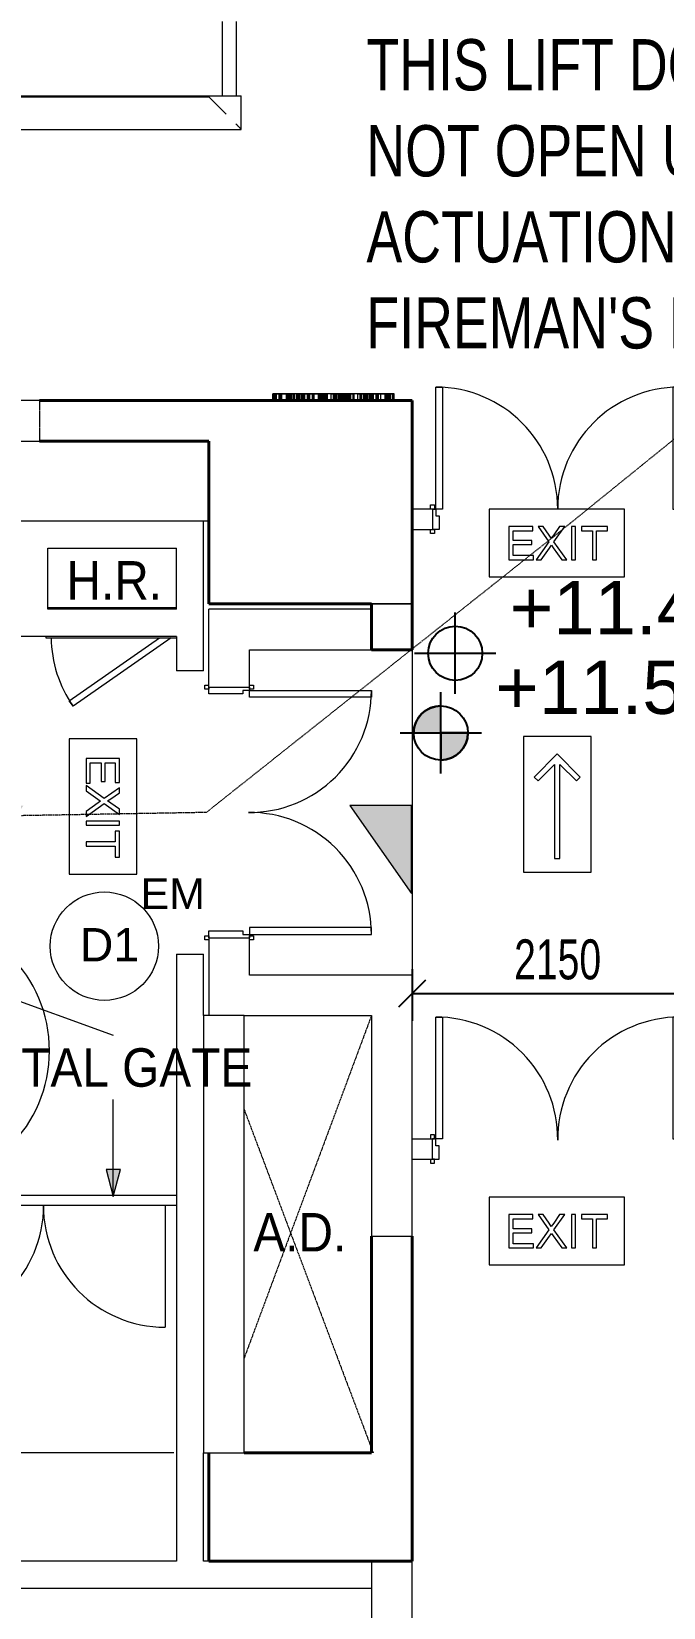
# Model space of a CAD drawing. Header units: millimetres. Extents: x 12827 to 178996, y -27589 to 73652.
# Drawn here: x 73879 to 78545, y 22699 to 34332 of the extents above; entities that cross this region are included whole.
import ezdxf

# ---------------------------------------------------------------- set-up
doc = ezdxf.new("R2010")
doc.units = ezdxf.units.MM
doc.linetypes.add('Dash', pattern=[6, 3, -3])
doc.linetypes.add('Overhead', pattern=[3.96875, 2.38125, -1.5875])
for name, color, linetype, lineweight in [('A-ANNO-DIMS', 211, 'Continuous', 5), ('A-ANNO-NOTE', 131, 'Continuous', 25), ('A-DETL-GENF', 92, 'Continuous', 20), ('A-DETL-HDLN', 90, 'Dash', 9), ('A-DETL-THIN', 151, 'Continuous', 9), ('A-DOOR', 31, 'Continuous', 20), ('A-DOOR-FRAM', 31, 'Continuous', 30), ('A-FLOR', 192, 'Continuous', 9), ('A-FLOR-HRAL', 11, 'Continuous', 9), ('A-FLOR-OVHD', 1, 'Overhead', 9), ('A-GENM', 13, 'Continuous', 20), ('A-WALL', 113, 'Continuous', 20), ('G-ANNO-TEXT', 231, 'Continuous', 5), ('S-COLS', 52, 'Continuous', 20)]:
    doc.layers.add(name, color=color, linetype=linetype, lineweight=lineweight)
doc.styles.add('Arial_1', font='arial.ttf', dxfattribs={"height": 393.413174})
doc.styles.add('Arial_2', font='arial.ttf', dxfattribs={"width": 0.7, "height": 295.05988})
doc.styles.add('Swis721 BT_1', font='swiss.ttf', dxfattribs={"width": 0.89, "height": 283.821263})
doc.styles.add('Swis721 BT_5', font='swiss.ttf', dxfattribs={"height": 1.135285})
doc.styles.add('Swis721 BT_6', font='swiss.ttf', dxfattribs={"height": 245.978428})
doc.styles.add('Swis721 BT_7', font='swiss.ttf', dxfattribs={"width": 0.75, "height": 378.428351})
doc.dimstyles.new('Linear_-_1_5mm_Arial', dxfattribs={"dimscale": 304.8, "dimtxt": 300, "dimasz": 0.656168, "dimexe": 0.656168, "dimexo": 0.0625, "dimgap": 0.328084, "dimtad": 1, "dimdec": 0, "dimzin": 0, "dimdsep": 46, "dimtxsty": 'Arial_2', "dimblk1": 'OBLIQUE', "dimblk2": 'OBLIQUE', "dimsah": 1, "dimcen": 0.09, "dimadec": 0, "dimazin": 0, "dimtfac": 1, "dimtdec": 4, "dimtix": 1, "dimtmove": 0, "dimatfit": 3, "dimfxl": 0.656168, "dimfxlon": 1, "dimtvp": 1, "dimtolj": 1, "dimtzin": 0, "dimarcsym": 2})

# ---------------------------------------------------------------- blocks, each defined once
blk = doc.blocks.new('DLN-Double Door__X03_ - _M31x_1800 x 2000 _WH_-16954913-Copy of 1_F')
at = {"layer": 'A-DOOR', "lineweight": 15}
for p, q in [((-850, -75), (-900, -75)), ((-900, -75), (-900, -975)), ((-850, -975), (-850, -75)), ((850, -75), (900, -75)), ((850, -975), (850, -75)), ((900, -75), (900, -975)), ((-900, -975), (-850, -975)), ((900, -975), (850, -975))]:
    blk.add_line(p, q, dxfattribs=at)
for centre, start, end in [((-900, -75), 270, 0.5), ((900, -75), 179.5, 270)]:
    blk.add_arc(centre, 900, start, end, dxfattribs=at)
at = {"layer": 'A-DOOR-FRAM', "lineweight": 15}
for p, q in [((-910, 105), (-940, 105)), ((-940, 105), (-940, 75)), ((-925, 75), (-910, 75)), ((-875, 75), (-925, 75)), ((-910, 75), (-910, 105)), ((-875, -25), (-875, 75)), ((875, 75), (875, -25)), ((925, 75), (875, 75)), ((940, 105), (910, 105)), ((910, 105), (910, 75)), ((910, 75), (925, 75)), ((940, 75), (940, 105)), ((-940, -75), (-940, -105)), ((-940, -105), (-910, -105)), ((-910, -75), (-925, -75)), ((-925, -75), (-900, -75)), ((-910, -105), (-910, -75)), ((-900, -75), (-900, -25)), ((-900, -25), (-875, -25)), ((875, -25), (900, -25)), ((900, -25), (900, -75)), ((900, -75), (925, -75)), ((925, -75), (910, -75)), ((910, -75), (910, -105)), ((910, -105), (940, -105)), ((940, -105), (940, -75))]:
    blk.add_line(p, q, dxfattribs=at)
blk = doc.blocks.new('DLN-Double Door__X03_ - _M31x_1800 x 2000 _WH_-16954921-Copy of 1_F')
at = {"layer": 'A-DOOR', "lineweight": 15}
for p, q in [((-900, 975), (-850, 975)), ((-900, 75), (-900, 975)), ((-850, 975), (-850, 75)), ((850, 975), (850, 75)), ((900, 975), (850, 975)), ((900, 75), (900, 975)), ((-850, 75), (-900, 75)), ((850, 75), (900, 75))]:
    blk.add_line(p, q, dxfattribs=at)
for centre, start, end in [((-900, 75), 0.0028, 90), ((900, 75), 90, 179.9972)]:
    blk.add_arc(centre, 900, start, end, dxfattribs=at)
at = {"layer": 'A-DOOR-FRAM', "lineweight": 15}
for p, q in [((-940, 105), (-910, 105)), ((-940, 75), (-940, 105)), ((-910, 75), (-925, 75)), ((-925, 75), (-900, 75)), ((-910, 105), (-910, 75)), ((-900, 75), (-900, 25)), ((-900, 25), (-875, 25)), ((-875, 25), (-875, -75)), ((875, 25), (900, 25)), ((875, -75), (875, 25)), ((900, 75), (925, 75)), ((900, 25), (900, 75)), ((910, 75), (910, 105)), ((910, 105), (940, 105)), ((925, 75), (910, 75)), ((940, 105), (940, 75)), ((-940, -105), (-940, -75)), ((-910, -105), (-940, -105)), ((-925, -75), (-910, -75)), ((-875, -75), (-925, -75)), ((-910, -75), (-910, -105)), ((925, -75), (875, -75)), ((910, -105), (910, -75)), ((910, -75), (925, -75)), ((940, -105), (910, -105)), ((940, -75), (940, -105))]:
    blk.add_line(p, q, dxfattribs=at)
blk = doc.blocks.new('DLN-Access Panel__AP13_ - _AP13_ 900 x 1100 _WH_-16311033-Copy of 1_F')
at = {"layer": 'A-DOOR', "lineweight": 15}
for p, q in [((-436, 110), (287, 616)), ((287, 616), (316, 575)), ((316, 575), (-349, 110)), ((490, 110), (-475, 110)), ((490, 100), (490, 110)), ((-475, -110), (475, -110))]:
    blk.add_line(p, q, dxfattribs=at)
blk.add_arc((-450, 100), 900, 0.6404, 35, dxfattribs=at)
blk = doc.blocks.new('DLN-Double Door__X03_ - _M32_1800 x 2000 _WH_-16954914-Copy of 1_F')
at = {"layer": 'A-DOOR', "lineweight": 15}
for p, q in [((-900, 1050), (-850, 1050)), ((-900, 150), (-900, 1050)), ((-850, 1050), (-850, 150)), ((850, 1050), (850, 150)), ((900, 1050), (850, 1050)), ((900, 150), (900, 1050)), ((-850, 150), (-900, 150)), ((850, 150), (900, 150))]:
    blk.add_line(p, q, dxfattribs=at)
for centre, start, end in [((-900, 150), 359.5, 90), ((900, 150), 90, 180.5)]:
    blk.add_arc(centre, 900, start, end, dxfattribs=at)
at = {"layer": 'A-DOOR-FRAM', "lineweight": 15}
for p, q in [((-940, 180), (-910, 180)), ((-940, 150), (-940, 180)), ((-910, 150), (-925, 150)), ((-925, 150), (-900, 150)), ((-910, 180), (-910, 150)), ((-900, 150), (-900, 100)), ((900, 150), (925, 150)), ((900, 100), (900, 150)), ((910, 150), (910, 180)), ((910, 180), (940, 180)), ((925, 150), (910, 150)), ((940, 180), (940, 150)), ((-900, 100), (-875, 100)), ((-875, 100), (-875, -150)), ((875, 100), (900, 100)), ((875, -150), (875, 100)), ((-940, -180), (-940, -150)), ((-910, -180), (-940, -180)), ((-925, -150), (-910, -150)), ((-875, -150), (-925, -150)), ((-910, -150), (-910, -180)), ((925, -150), (875, -150)), ((910, -180), (910, -150)), ((910, -150), (925, -150)), ((940, -180), (910, -180)), ((940, -150), (940, -180))]:
    blk.add_line(p, q, dxfattribs=at)
blk = doc.blocks.new('DLN_EXIT Sign Board - DLN_EXIT Sign Board-5973881-Copy of 1_F')
at = {"layer": 'A-GENM'}
for p, q in [((500, 250), (-500, 250)), ((-500, 250), (-500, -250)), ((500, -250), (500, 250)), ((-177, 121), (-354, 121)), ((-354, 121), (-354, -125)), ((-177, 90), (-177, 121)), ((-102, 121), (-138, 121)), ((-138, 121), (-59, 9)), ((-57, 58), (-102, 121)), ((20, 121), (-24, 59)), ((-22, 9), (58, 121)), ((58, 121), (20, 121)), ((138, 121), (108, 121)), ((108, 121), (108, -125)), ((138, -125), (138, 121)), ((373, 121), (181, 121)), ((181, 121), (181, 90)), ((373, 90), (373, 121)), ((-323, 17), (-323, 90)), ((-323, 90), (-177, 90)), ((-185, 17), (-323, 17)), ((-185, -13), (-185, 17)), ((-59, 9), (-154, -125)), ((-42, 34), (-57, 58)), ((-24, 59), (-42, 34)), ((73, -125), (-22, 9)), ((181, 90), (262, 90)), ((262, 90), (262, -125)), ((292, -125), (292, 90)), ((292, 90), (373, 90)), ((-323, -94), (-323, -13)), ((-323, -13), (-185, -13)), ((-173, -94), (-323, -94)), ((-173, -125), (-173, -94)), ((-116, -125), (-55, -38)), ((-55, -38), (-40, -17)), ((-40, -17), (-27, -36)), ((-27, -36), (36, -125)), ((-354, -125), (-173, -125)), ((-154, -125), (-116, -125)), ((36, -125), (73, -125)), ((108, -125), (138, -125)), ((262, -125), (292, -125)), ((-500, -250), (500, -250))]:
    blk.add_line(p, q, dxfattribs=at)
blk = doc.blocks.new('DLN_Gate Door-01 - DLN_Gate Door-01-12661659-Copy of 1_F')
at = {"layer": 'A-DOOR', "lineweight": 15}
for p, q in [((-575, 75), (-575, 65)), ((-515, 75), (-575, 75)), ((-575, 75), (-575, 65)), ((-575, 65), (-525, 65)), ((-525, 65), (-575, 65)), ((-575, 65), (-575, -75)), ((-575, 65), (-525, 65)), ((-525, 65), (-525, 5)), ((-525, 5), (-525, 65)), ((-525, 65), (-525, 5)), ((-525, 5), (-515, 5)), ((-515, 5), (-525, 5)), ((-525, 5), (-515, 5)), ((-515, 75), (-515, 0)), ((-505, 75), (-515, 75)), ((-515, 75), (-515, -10)), ((-515, 5), (-515, 75)), ((-515, -10), (-515, 5)), ((-505, 75), (-505, 0)), ((-505, 0), (-505, 75)), ((-500, 75), (-465, 75)), ((-500, 75), (-500, 5)), ((-465, 5), (-500, 5)), ((-499, 75), (500, 75)), ((-465, 75), (465, 75)), ((-465, 75), (-465, 5)), ((465, 60), (-465, 60)), ((-465, 20), (465, 20)), ((465, 5), (-465, 5)), ((465, 75), (500, 75)), ((465, 75), (465, 5)), ((500, 5), (465, 5)), ((500, 75), (500, 0)), ((500, 75), (500, 0)), ((500, 75), (500, 5)), ((510, 5), (500, 5)), ((500, 5), (500, -75)), ((500, -75), (500, 0)), ((502, 5), (507, 5)), ((505, 5), (505, 70)), ((-575, -75), (-500, -75)), ((-500, -10), (-515, -10)), ((-515, -10), (-465, -10)), ((-505, 0), (-465, 0)), ((-465, 0), (-505, 0)), ((-505, -10), (-465, -10)), ((-500, -75), (-500, -10)), ((-465, -10), (-465, 0)), ((-465, -10), (-465, 0)), ((500, -75), (510, -75))]:
    blk.add_line(p, q, dxfattribs=at)
for radius in [5, 4, 2.5]:
    blk.add_circle((505, 75), radius, dxfattribs=at)
blk.add_arc((499, 75), 998, 0, 180, dxfattribs=at)
blk = doc.blocks.new('DLN_Direction Board - Direction-Red-3889199-Copy of 1_F')
at = {"layer": 'A-GENM'}
for p, q in [((500, 0), (-500, 0)), ((-500, 0), (-500, -500)), ((500, -500), (500, 0)), ((202, -80), (174, -109)), ((174, -109), (295, -230)), ((372, -250), (202, -80)), ((295, -230), (-400, -230)), ((-400, -230), (-400, -270)), ((-400, -270), (295, -270)), ((295, -270), (174, -391)), ((202, -420), (372, -250)), ((174, -391), (202, -420)), ((-500, -500), (500, -500))]:
    blk.add_line(p, q, dxfattribs=at)
blk = doc.blocks.new('Railings 7 - Railings 7-18739482-Copy of 1_F')
at = {"layer": 'A-FLOR-HRAL', "lineweight": 20}
for p, q in [((75192, 33857), (75273, 33857)), ((75192, 33847), (75192, 33857)), ((75273, 33857), (75316, 33857)), ((75316, 33857), (75389, 33857)), ((75389, 33857), (75428, 33857)), ((75428, 33610), (75428, 33857)), ((75192, 33847), (52879, 33847)), ((75273, 33766), (75192, 33847)), ((52879, 33610), (75428, 33610))]:
    blk.add_line(p, q, dxfattribs=at)
for points, knots in [([(75316, 33723), (75312, 33727), (75305, 33734), (75297, 33742), (75292, 33747), (75288, 33751), (75285, 33754), (75279, 33760), (75275, 33764), (75273, 33766)], [-1, -1, -1, -1, -0.75, -0.625, -0.5, -0.4375, -0.375, -0.25, 0, 0, 0, 0]), ([(75428, 33610), (75428, 33610), (75428, 33611), (75426, 33613), (75423, 33615), (75421, 33618), (75419, 33620), (75416, 33622), (75414, 33625), (75411, 33628), (75408, 33631), (75404, 33634), (75398, 33641), (75393, 33646), (75389, 33649)], [-0.5, -0.5, -0.5, -0.5, -0.4166667, -0.375, -0.3333333, -0.2916667, -0.2708333, -0.25, -0.2083333, -0.1875, -0.1666667, -0.125, -0.0833333, 0, 0, 0, 0])]:
    blk.add_open_spline(points, degree=3, knots=knots, dxfattribs=at)
blk = doc.blocks.new('DLN_Slab Level Mark - FFL-2mm_Type 2-2670450-Copy of 1_F')
at = {"layer": 'A-ANNO-NOTE', "lineweight": 5}
h = blk.add_hatch(color=256, dxfattribs=at)
edge = h.paths.add_edge_path(flags=0)
edge.add_arc((0, 0), 1, 0, 90, ccw=False)
edge.add_line((1, 0), (0, 0))
edge.add_line((0, 0), (0, 1))
h = blk.add_hatch(color=256, dxfattribs=at)
edge = h.paths.add_edge_path(flags=0)
edge.add_arc((0, 0), 1, 180, 270, ccw=False)
edge.add_line((-1, 0), (0, 0))
edge.add_line((0, 0), (0, -1))
at = {"layer": 'A-ANNO-NOTE'}
for p, q in [((0, 1.5), (0, -1.5)), ((0, 1), (0, 0)), ((0, 0), (-1, 0)), ((0, -1), (0, 0)), ((0, 0), (1, 0)), ((-1.5, 0), (1.5, 0))]:
    blk.add_line(p, q, dxfattribs=at)
blk.add_circle((0, 0), 1, dxfattribs=at)
for start, end in [(360, 90), (180, 270)]:
    blk.add_arc((0, 0), 1, start, end, dxfattribs=at)
blk = doc.blocks.new('DLN_Slab Level Mark - SSL-2mm_Type 2-2670448-Copy of 1_F')
at = {"layer": 'A-ANNO-NOTE'}
for p, q in [((0, 1.5), (0, -1.5)), ((-1.5, 0), (1.5, 0))]:
    blk.add_line(p, q, dxfattribs=at)
blk.add_circle((0, 0), 1, dxfattribs=at)
blk = doc.blocks.new('GBP_Door Mark - 2 x 1_3_R_T_ Border _EM_ON_-18777231-Copy of 1_F')
at = {"layer": 'A-ANNO-NOTE', "lineweight": 5}
blk.add_circle((-31.356, 27.261), 2, dxfattribs=at)
at = {"layer": 'A-ANNO-NOTE', "lineweight": 5, "insert": (-30.02, 29.767), "char_height": 1.1353, "width": 2.7792, "attachment_point": 1, "line_spacing_factor": 1.00667, "style": 'Swis721 BT_5'}
blk.add_mtext('EM', dxfattribs=at)
blk = doc.blocks.new('_Oblique')
at = {"color": 0, "linetype": 'ByBlock', "lineweight": -2}
blk.add_line((-0.5, -0.5), (0.5, 0.5), dxfattribs=at)
blk = doc.blocks.new('DIMBLOCK82-Copy of 1_F')
at = {"layer": 'A-ANNO-DIMS', "color": 0, "lineweight": -2, "transparency": 16777216}
for p, q in [((76689, 27411), (76689, 27030)), ((78839, 27411), (78839, 27030)), ((76689, 27230), (78839, 27230))]:
    blk.add_line(p, q, dxfattribs=at)
at = {"layer": 'Defpoints', "color": 0, "transparency": 16777216}
for p in [(76689, 27430), (78839, 27430), (78839, 27230)]:
    blk.add_point(p, dxfattribs=at)
at = {"layer": 'A-ANNO-DIMS', "color": 0, "lineweight": -2, "transparency": 16777216, "xscale": 200, "yscale": 200, "zscale": 200, "rotation": 180}
blk.add_blockref('_Oblique', (76689, 27230), dxfattribs=at)
at = {"layer": 'A-ANNO-DIMS', "color": 0, "lineweight": -2, "transparency": 16777216, "xscale": 200, "yscale": 200, "zscale": 200}
blk.add_blockref('_Oblique', (78839, 27230), dxfattribs=at)
at = {"layer": 'A-ANNO-DIMS', "color": 0, "transparency": 16777216, "insert": (77764, 27481), "char_height": 295.1, "width": 753.23, "attachment_point": 5, "style": 'Arial_2'}
blk.add_mtext('\\A1;2150', dxfattribs=at)

msp = doc.modelspace()

# ---------------------------------------------------------------- hatches: boundary and pattern name
at = {"layer": 'A-DETL-GENF'}
h = msp.add_hatch(color=7, dxfattribs=at)
h.paths.add_polyline_path([(64229.49674, -5605.86371), (64684.63164, -5605.86371), (64229.49674, -4955.86371)], flags=0)
h.paths.add_polyline_path([(81554.36184, -5605.86371), (82009.49674, -5605.86371), (82009.49674, -4955.86371), (81752.61612, -5322.72726)], flags=0)
h.paths.add_polyline_path([(71845.40869, 14119.48547), (72300.54359, 14769.48547), (71845.40869, 14769.48547)], flags=0)
h.paths.add_polyline_path([(77945.40869, 14119.48547), (77945.40869, 14769.48547), (77490.27379, 14769.48547)], flags=0)
h.paths.add_polyline_path([(71149.23756, 25917.48546), (70499.23756, 26372.62036), (70499.23756, 25917.48546)], flags=0)
h.paths.add_polyline_path([(73364.56918, 27968.67736), (73819.70408, 28618.67736), (73364.56918, 28618.67736)], flags=0)
h.paths.add_polyline_path([(76684.56918, 27968.67736), (76684.56918, 28618.67736), (76229.43428, 28618.67736)], flags=0)
h.paths.add_polyline_path([(70499.23756, 28782.35056), (71149.23756, 29237.48546), (70499.23756, 29237.48546), (70499.23756, 29105.8722)], flags=0)
at = {"layer": 'G-ANNO-TEXT'}
msp.add_hatch(color=130, dxfattribs=at).paths.add_polyline_path([(74483.34605, 25732.20425), (74536.93589, 25932.20425), (74429.75622, 25932.20425)], flags=0)

# ---------------------------------------------------------------- linework, layer by layer
at = {"layer": 'A-DETL-HDLN'}
for p, q in [((77764.29296, 30627.48546), (82864.29296, 34757.38403)), ((75169.29297, 28567.48546), (77764.29296, 30627.48546)), ((75169.29297, 28567.48546), (73766.7166, 28543.0034)), ((76389.29296, 27067.48546), (75449.293, 24539.92999)), ((75449.293, 26375.58161), (76401.79298, 23840.81878))]:
    msp.add_line(p, q, dxfattribs=at)
at = {"layer": 'A-DETL-THIN'}
for p, q in [((76684.56918, 28618.67736), (76229.43428, 28618.67736)), ((76229.43428, 28618.67736), (76684.56918, 27968.67736)), ((76684.56918, 27968.67736), (76684.56918, 28618.67736)), ((75449.293, 27067.48546), (75149.293, 27067.48546)), ((75149.293, 27067.48546), (75149.293, 23840.81879)), ((75449.293, 23840.81879), (75449.293, 27067.48546)), ((73014.29296, 25742.48546), (74949.293, 25742.48546)), ((73014.29296, 25667.48546), (74949.293, 25667.48546)), ((74866.41445, 25667.48546), (74866.41445, 24767.48546)), ((74931.293, 23840.81891), (73164.293, 23840.81891)), ((75149.293, 23840.81879), (75449.293, 23840.81879))]:
    msp.add_line(p, q, dxfattribs=at)
for centre, start, end in [((73069.293, 25667.48546), 270, 0), ((74866.41445, 25667.48546), 180, 270)]:
    msp.add_arc(centre, 900, start, end, dxfattribs=at)
at = {"layer": 'A-FLOR'}
for p, q in [((75189.29296, 30717.48546), (75149.29296, 30717.48546)), ((76689.29296, 29767.48546), (76689.29296, 27367.48546))]:
    msp.add_line(p, q, dxfattribs=at)
at = {"layer": 'A-FLOR-OVHD'}
msp.add_line((73939.29296, 31607.48546), (73939.29296, 31307.48546), dxfattribs=at)
at = {"layer": 'A-GENM', "lineweight": 5}
for p, q in [((75660.73534, 31607.48546), (75660.73534, 31657.48546)), ((76556.11995, 31657.48546), (75660.73534, 31657.48546)), ((76108.42764, 31607.48546), (76108.42764, 31657.48546)), ((76556.11995, 31607.48546), (76556.11995, 31657.48546)), ((76556.11995, 31607.48546), (75660.73534, 31607.48546))]:
    msp.add_line(p, q, dxfattribs=at)
at = {"layer": 'A-GENM'}
for p, q in [((75663.53341, 31657.48546), (75667.19687, 31657.48546)), ((75663.53341, 31607.48546), (75663.53341, 31657.48546)), ((75667.19687, 31657.48546), (75667.76233, 31657.48546)), ((75667.19687, 31657.48546), (75667.19687, 31607.48546)), ((75667.76233, 31657.48546), (75675.71698, 31657.48546)), ((75667.76233, 31657.48546), (75667.76233, 31607.48546)), ((75675.71698, 31657.48546), (75675.71698, 31607.48546)), ((75676.21851, 31657.48546), (75681.00697, 31657.48546)), ((75676.21851, 31657.48546), (75676.21851, 31607.48546)), ((75681.00697, 31657.48546), (75689.43726, 31657.48546)), ((75681.00697, 31607.48546), (75681.00697, 31657.48546)), ((75689.43726, 31657.48546), (75705.9661, 31657.48546)), ((75689.43726, 31607.48546), (75689.43726, 31657.48546)), ((75713.35072, 31657.48546), (75705.9661, 31657.48546)), ((75705.9661, 31657.48546), (75705.9661, 31607.48546)), ((75713.35072, 31657.48546), (75713.35072, 31607.48546)), ((75724.42764, 31657.48546), (75727.19687, 31657.48546)), ((75724.42764, 31607.48546), (75724.42764, 31657.48546)), ((75727.19687, 31657.48546), (75760.42764, 31657.48546)), ((75727.19687, 31607.48546), (75727.19687, 31657.48546)), ((75760.42764, 31657.48546), (75767.81226, 31657.48546)), ((75760.42764, 31657.48546), (75760.42764, 31607.48546)), ((75767.81226, 31657.48546), (75767.81226, 31607.48546)), ((75777.9661, 31657.48546), (75777.9661, 31607.48546)), ((75779.81226, 31657.48546), (75779.98777, 31657.48546)), ((75779.81226, 31657.48546), (75779.81226, 31607.48546)), ((75779.98777, 31657.48546), (75787.73506, 31657.48546)), ((75779.98777, 31657.48546), (75779.98777, 31607.48546)), ((75787.19687, 31657.48546), (75788.79062, 31657.48546)), ((75787.73506, 31657.48546), (75787.73506, 31607.48546)), ((75788.79062, 31657.48546), (75793.5286, 31657.48546)), ((75788.79062, 31657.48546), (75788.79062, 31607.48546)), ((75793.5286, 31657.48546), (75801.4036, 31657.48546)), ((75793.5286, 31657.48546), (75793.5286, 31607.48546)), ((75801.4036, 31657.48546), (75814.88918, 31657.48546)), ((75801.4036, 31657.48546), (75801.4036, 31607.48546)), ((75822.2738, 31657.48546), (75814.88918, 31657.48546)), ((75814.88918, 31657.48546), (75814.88918, 31607.48546)), ((75822.2738, 31657.48546), (75822.2738, 31607.48546)), ((75842.58149, 31657.48546), (75835.19687, 31657.48546)), ((75835.19687, 31657.48546), (75835.19687, 31607.48546)), ((75842.58149, 31657.48546), (75842.58149, 31607.48546)), ((75844.50291, 31657.48546), (75851.99221, 31657.48546)), ((75844.50291, 31657.48546), (75844.50291, 31607.48546)), ((75851.99221, 31657.48546), (75859.78822, 31657.48546)), ((75851.99221, 31657.48546), (75851.99221, 31607.48546)), ((75859.78822, 31657.48546), (75862.42764, 31657.48546)), ((75862.42764, 31657.48546), (75864.86514, 31657.48546)), ((75862.42764, 31607.48546), (75862.42764, 31657.48546)), ((75864.86514, 31657.48546), (75872.86562, 31657.48546)), ((75880.35237, 31657.48546), (75872.86562, 31657.48546)), ((75872.86562, 31657.48546), (75872.86562, 31607.48546)), ((75880.35237, 31657.48546), (75880.35237, 31607.48546)), ((75882.2738, 31657.48546), (75889.65841, 31657.48546)), ((75882.2738, 31657.48546), (75882.2738, 31607.48546)), ((75889.65841, 31657.48546), (75889.65841, 31607.48546)), ((75897.54784, 31657.48546), (75915.51048, 31657.48546)), ((75897.54784, 31607.48546), (75897.54784, 31657.48546)), ((75921.82705, 31657.48546), (75915.51048, 31657.48546)), ((75915.51048, 31657.48546), (75915.51048, 31607.48546)), ((75921.82705, 31657.48546), (75926.7222, 31657.48546)), ((75921.82705, 31657.48546), (75921.82705, 31607.48546)), ((75926.7222, 31657.48546), (75933.03711, 31657.48546)), ((75926.7222, 31657.48546), (75926.7222, 31607.48546)), ((75933.03711, 31657.48546), (75950.99976, 31657.48546)), ((75933.03711, 31657.48546), (75933.03711, 31607.48546)), ((75950.99976, 31657.48546), (75950.99976, 31607.48546)), ((75957.04303, 31657.48546), (75964.42764, 31657.48546)), ((75957.04303, 31657.48546), (75957.04303, 31607.48546)), ((75964.42764, 31657.48546), (75995.81226, 31657.48546)), ((75964.42764, 31657.48546), (75964.42764, 31607.48546)), ((75995.81226, 31657.48546), (76003.19687, 31657.48546)), ((75995.81226, 31657.48546), (75995.81226, 31607.48546)), ((76003.19687, 31657.48546), (76003.19687, 31607.48546)), ((76013.35072, 31607.48546), (76013.35072, 31657.48546)), ((76014.2738, 31657.48546), (76015.91839, 31657.48546)), ((76014.2738, 31607.48546), (76014.2738, 31657.48546)), ((76024.5357, 31657.48546), (76015.91839, 31657.48546)), ((76015.91839, 31657.48546), (76015.91839, 31607.48546)), ((76024.5357, 31657.48546), (76027.00216, 31657.48546)), ((76024.5357, 31657.48546), (76024.5357, 31607.48546)), ((76027.00216, 31657.48546), (76038.30264, 31657.48546)), ((76027.00216, 31607.48546), (76027.00216, 31657.48546)), ((76038.30264, 31657.48546), (76048.49255, 31657.48546)), ((76038.30264, 31607.48546), (76038.30264, 31657.48546)), ((76048.49255, 31657.48546), (76052.67947, 31657.48546)), ((76048.49255, 31607.48546), (76048.49255, 31657.48546)), ((76052.67947, 31657.48546), (76061.77169, 31657.48546)), ((76052.67947, 31657.48546), (76052.67947, 31607.48546)), ((76061.77169, 31657.48546), (76065.04303, 31657.48546)), ((76061.77169, 31657.48546), (76061.77169, 31607.48546)), ((76065.04303, 31607.48546), (76065.04303, 31657.48546)), ((76092.73534, 31657.48546), (76106.38688, 31657.48546)), ((76092.73534, 31607.48546), (76092.73534, 31657.48546)), ((76106.38688, 31657.48546), (76115.36974, 31657.48546)), ((76106.38688, 31657.48546), (76106.38688, 31607.48546)), ((76115.36974, 31657.48546), (76116.04303, 31657.48546)), ((76115.36974, 31657.48546), (76115.36974, 31607.48546)), ((76116.04303, 31657.48546), (76120.28341, 31657.48546)), ((76120.28341, 31657.48546), (76123.9036, 31657.48546)), ((76120.28341, 31607.48546), (76120.28341, 31657.48546)), ((76123.9036, 31657.48546), (76124.65136, 31657.48546)), ((76123.9036, 31607.48546), (76123.9036, 31657.48546)), ((76124.65136, 31657.48546), (76133.51327, 31657.48546)), ((76124.65136, 31657.48546), (76124.65136, 31607.48546)), ((76133.51327, 31657.48546), (76147.19687, 31657.48546)), ((76133.51327, 31657.48546), (76133.51327, 31607.48546)), ((76147.19687, 31657.48546), (76147.19687, 31607.48546)), ((76150.88918, 31657.48546), (76154.26863, 31657.48546)), ((76150.88918, 31607.48546), (76150.88918, 31657.48546)), ((76154.26863, 31657.48546), (76163.79834, 31657.48546)), ((76154.26863, 31657.48546), (76154.26863, 31607.48546)), ((76163.79834, 31657.48546), (76163.79834, 31607.48546)), ((76164.13678, 31657.48546), (76170.80565, 31657.48546)), ((76164.13678, 31607.48546), (76164.13678, 31657.48546)), ((76170.80565, 31657.48546), (76179.0863, 31657.48546)), ((76170.80565, 31607.48546), (76170.80565, 31657.48546)), ((76179.0863, 31657.48546), (76187.24796, 31657.48546)), ((76179.0863, 31657.48546), (76179.0863, 31607.48546)), ((76187.24796, 31657.48546), (76193.90601, 31657.48546)), ((76187.24796, 31607.48546), (76187.24796, 31657.48546)), ((76193.90601, 31607.48546), (76193.90601, 31657.48546)), ((76203.32976, 31657.48546), (76194.97041, 31657.48546)), ((76194.97041, 31657.48546), (76194.97041, 31607.48546)), ((76203.32976, 31657.48546), (76205.22812, 31657.48546)), ((76203.32976, 31657.48546), (76203.32976, 31607.48546)), ((76205.22812, 31657.48546), (76207.19687, 31657.48546)), ((76205.22812, 31657.48546), (76205.22812, 31607.48546)), ((76207.19687, 31657.48546), (76207.19687, 31607.48546)), ((76214.58149, 31607.48546), (76214.58149, 31657.48546)), ((76216.42764, 31657.48546), (76216.60316, 31657.48546)), ((76216.42764, 31607.48546), (76216.42764, 31657.48546)), ((76224.35045, 31657.48546), (76216.60316, 31657.48546)), ((76216.60316, 31657.48546), (76216.60316, 31607.48546)), ((76223.81226, 31657.48546), (76225.40601, 31657.48546)), ((76224.35045, 31657.48546), (76224.35045, 31607.48546)), ((76225.40601, 31657.48546), (76230.14399, 31657.48546)), ((76225.40601, 31607.48546), (76225.40601, 31657.48546)), ((76230.14399, 31657.48546), (76238.01899, 31657.48546)), ((76230.14399, 31607.48546), (76230.14399, 31657.48546)), ((76238.01899, 31657.48546), (76251.50457, 31657.48546)), ((76238.01899, 31607.48546), (76238.01899, 31657.48546)), ((76251.50457, 31657.48546), (76258.88918, 31657.48546)), ((76251.50457, 31657.48546), (76251.50457, 31607.48546)), ((76258.88918, 31657.48546), (76258.88918, 31607.48546)), ((76287.50457, 31657.48546), (76303.16494, 31657.48546)), ((76287.50457, 31607.48546), (76287.50457, 31657.48546)), ((76303.16494, 31657.48546), (76313.49848, 31657.48546)), ((76303.16494, 31657.48546), (76303.16494, 31607.48546)), ((76313.49848, 31657.48546), (76329.04303, 31657.48546)), ((76313.49848, 31657.48546), (76313.49848, 31607.48546)), ((76329.04303, 31657.48546), (76336.42764, 31657.48546)), ((76329.04303, 31657.48546), (76329.04303, 31607.48546)), ((76336.42764, 31657.48546), (76336.42764, 31607.48546)), ((76346.58149, 31657.48546), (76346.58149, 31607.48546)), ((76347.50457, 31657.48546), (76349.14916, 31657.48546)), ((76347.50457, 31607.48546), (76347.50457, 31657.48546)), ((76357.76646, 31657.48546), (76349.14916, 31657.48546)), ((76349.14916, 31657.48546), (76349.14916, 31607.48546)), ((76357.76646, 31657.48546), (76360.23293, 31657.48546)), ((76357.76646, 31657.48546), (76357.76646, 31607.48546)), ((76360.23293, 31657.48546), (76371.53341, 31657.48546)), ((76360.23293, 31607.48546), (76360.23293, 31657.48546)), ((76371.53341, 31657.48546), (76381.72332, 31657.48546)), ((76371.53341, 31607.48546), (76371.53341, 31657.48546)), ((76381.72332, 31657.48546), (76385.91024, 31657.48546)), ((76381.72332, 31607.48546), (76381.72332, 31657.48546)), ((76385.91024, 31657.48546), (76395.00246, 31657.48546)), ((76385.91024, 31657.48546), (76385.91024, 31607.48546)), ((76395.00246, 31657.48546), (76398.2738, 31657.48546)), ((76395.00246, 31657.48546), (76395.00246, 31607.48546)), ((76398.2738, 31607.48546), (76398.2738, 31657.48546)), ((76403.39399, 31657.48546), (76421.35664, 31657.48546)), ((76403.39399, 31607.48546), (76403.39399, 31657.48546)), ((76427.67321, 31657.48546), (76421.35664, 31657.48546)), ((76421.35664, 31657.48546), (76421.35664, 31607.48546)), ((76427.67321, 31657.48546), (76432.56836, 31657.48546)), ((76427.67321, 31657.48546), (76427.67321, 31607.48546)), ((76432.56836, 31657.48546), (76438.88327, 31657.48546)), ((76432.56836, 31657.48546), (76432.56836, 31607.48546)), ((76438.88327, 31657.48546), (76456.84591, 31657.48546)), ((76438.88327, 31657.48546), (76438.88327, 31607.48546)), ((76456.84591, 31657.48546), (76456.84591, 31607.48546)), ((76458.2738, 31657.48546), (76487.81226, 31657.48546)), ((76458.2738, 31607.48546), (76458.2738, 31657.48546)), ((76487.81226, 31657.48546), (76495.19687, 31657.48546)), ((76487.81226, 31657.48546), (76487.81226, 31607.48546)), ((76495.19687, 31657.48546), (76495.19687, 31607.48546)), ((76505.35072, 31607.48546), (76505.35072, 31657.48546)), ((76507.19687, 31657.48546), (76507.37239, 31657.48546)), ((76507.19687, 31607.48546), (76507.19687, 31657.48546)), ((76507.37239, 31657.48546), (76515.11968, 31657.48546)), ((76507.37239, 31657.48546), (76507.37239, 31607.48546)), ((76514.58149, 31657.48546), (76516.17524, 31657.48546)), ((76515.11968, 31657.48546), (76515.11968, 31607.48546)), ((76516.17524, 31657.48546), (76520.91322, 31657.48546)), ((76516.17524, 31657.48546), (76516.17524, 31607.48546)), ((76520.91322, 31657.48546), (76528.78822, 31657.48546)), ((76520.91322, 31607.48546), (76520.91322, 31657.48546)), ((76528.78822, 31657.48546), (76542.2738, 31657.48546)), ((76528.78822, 31607.48546), (76528.78822, 31657.48546)), ((76549.65841, 31657.48546), (76542.2738, 31657.48546)), ((76542.2738, 31657.48546), (76542.2738, 31607.48546)), ((76549.65841, 31657.48546), (76549.65841, 31607.48546)), ((75675.71698, 31607.48546), (75667.76233, 31607.48546)), ((75705.9661, 31607.48546), (75713.35072, 31607.48546)), ((75767.81226, 31607.48546), (75760.42764, 31607.48546)), ((75779.98777, 31607.48546), (75787.73506, 31607.48546)), ((75822.2738, 31607.48546), (75814.88918, 31607.48546)), ((75835.19687, 31607.48546), (75842.58149, 31607.48546)), ((75851.99221, 31607.48546), (75844.50291, 31607.48546)), ((75872.86562, 31607.48546), (75880.35237, 31607.48546)), ((75889.65841, 31607.48546), (75882.2738, 31607.48546)), ((75921.82705, 31607.48546), (75915.51048, 31607.48546)), ((75926.7222, 31607.48546), (75933.03711, 31607.48546)), ((75964.42764, 31607.48546), (75957.04303, 31607.48546)), ((76003.19687, 31607.48546), (75995.81226, 31607.48546)), ((76015.91839, 31607.48546), (76024.5357, 31607.48546)), ((76061.77169, 31607.48546), (76052.67947, 31607.48546)), ((76115.36974, 31607.48546), (76106.38688, 31607.48546)), ((76133.51327, 31607.48546), (76124.65136, 31607.48546)), ((76163.79834, 31607.48546), (76154.26863, 31607.48546)), ((76194.97041, 31607.48546), (76203.32976, 31607.48546)), ((76224.35045, 31607.48546), (76216.60316, 31607.48546)), ((76251.50457, 31607.48546), (76258.88918, 31607.48546)), ((76313.49848, 31607.48546), (76303.16494, 31607.48546)), ((76336.42764, 31607.48546), (76329.04303, 31607.48546)), ((76349.14916, 31607.48546), (76357.76646, 31607.48546)), ((76395.00246, 31607.48546), (76385.91024, 31607.48546)), ((76427.67321, 31607.48546), (76421.35664, 31607.48546)), ((76432.56836, 31607.48546), (76438.88327, 31607.48546)), ((76495.19687, 31607.48546), (76487.81226, 31607.48546)), ((76507.37239, 31607.48546), (76515.11968, 31607.48546)), ((76549.65841, 31607.48546), (76542.2738, 31607.48546))]:
    msp.add_line(p, q, dxfattribs=at)
at = {"layer": 'A-WALL'}
for p, q in [((75289.29296, 33857.48546), (75289.29296, 34407.48546)), ((75389.29296, 34407.48546), (75389.29296, 33857.48546)), ((52789.29296, 33857.48546), (75191.91345, 33857.48546)), ((73939.29296, 31607.48546), (69126.79297, 31607.48546)), ((69126.79297, 31307.48546), (73939.29296, 31307.48546)), ((75149.29296, 30717.48546), (73799.29296, 30717.48546)), ((75149.29296, 30067.48546), (75149.29296, 30717.48546)), ((76839.29296, 30807.48546), (76689.29296, 30807.48546)), ((76689.29296, 30807.48546), (76689.29296, 30657.48546)), ((76839.29296, 30807.48546), (76839.29296, 30657.48546)), ((76689.29296, 30657.48546), (76839.29296, 30657.48546)), ((73999.29296, 30067.48546), (73999.29296, 30517.48546)), ((73999.29296, 30517.48546), (74949.29296, 30517.48546)), ((74949.29296, 30067.48546), (74949.29296, 30517.48546)), ((74949.29296, 30067.48546), (73999.29296, 30067.48546)), ((75149.293, 29612.48546), (75149.293, 30067.48546)), ((76389.29296, 30067.48546), (75189.29297, 30067.48546)), ((75189.29297, 29492.48546), (75189.29297, 30067.48546)), ((74949.293, 29867.48546), (50352.29296, 29867.48546)), ((74949.293, 29867.48546), (74949.293, 29612.48546)), ((75489.29297, 29767.48546), (76389.29296, 29767.48546)), ((75489.29297, 29492.48546), (75489.29297, 29767.48546)), ((75149.293, 29612.48546), (74949.293, 29612.48546)), ((75189.29297, 29492.48546), (75489.29297, 29492.48546)), ((75189.29297, 27642.48546), (75189.29297, 27067.48546)), ((75189.29297, 27642.48546), (75489.29297, 27642.48546)), ((75489.29297, 27367.48546), (75489.29297, 27642.48546)), ((74949.293, 27522.48546), (74949.293, 23040.81879)), ((74949.293, 27522.48546), (75149.293, 27522.48546)), ((75149.293, 27067.48546), (75149.293, 27522.48546)), ((76689.29296, 27367.48546), (75489.29297, 27367.48546)), ((76689.29296, 25440.81879), (76689.29296, 27367.48546)), ((75449.293, 27067.48546), (76389.29296, 27067.48546)), ((76389.29296, 27067.48546), (76389.29296, 25440.81879)), ((76689.29296, 26157.48546), (76839.29296, 26157.48546)), ((76839.29296, 26007.48546), (76839.29296, 26157.48546)), ((76689.29296, 26007.48546), (76839.29296, 26007.48546)), ((76389.29296, 25440.81879), (76689.29296, 25440.81879)), ((75149.293, 23040.81879), (75149.293, 23840.81879)), ((74949.293, 23040.81879), (73764.29296, 23040.81879)), ((76689.29296, 23040.81879), (75149.293, 23040.81879)), ((76389.29296, 23040.81879), (76389.29296, 21440.48546)), ((76689.29296, 21440.48546), (76689.29296, 23040.81879)), ((73764.29296, 22840.81879), (76389.29296, 22840.81879))]:
    msp.add_line(p, q, dxfattribs=at)
at = {"layer": 'A-WALL', "color": 10, "lineweight": 40}
for p, q in [((75189.29296, 31607.48546), (73939.29296, 31607.48546)), ((73939.29296, 31307.48546), (75189.29296, 31307.48546)), ((76389.29296, 30107.48546), (76389.29296, 29767.48546)), ((76689.29296, 29767.48546), (76689.29296, 30107.48546)), ((76389.29296, 29767.48546), (76689.29296, 29767.48546)), ((76389.29296, 25440.81879), (76389.29296, 23840.81879)), ((76689.29296, 23840.81879), (76689.29296, 25440.81879))]:
    msp.add_line(p, q, dxfattribs=at)
at = {"layer": 'A-WALL', "color": 50, "lineweight": 15}
msp.add_line((76689.29296, 30107.48546), (76389.29296, 30107.48546), dxfattribs=at)
at = {"layer": 'G-ANNO-TEXT', "color": 130}
for p, q in [((73495.95686, 27279.78929), (74483.34605, 26923.82423)), ((74483.34605, 25732.20425), (74483.34605, 26447.63376)), ((74536.93589, 25932.20425), (74429.75622, 25932.20425)), ((74429.75622, 25932.20425), (74483.34605, 25732.20425)), ((74483.34605, 25732.20425), (74536.93589, 25932.20425))]:
    msp.add_line(p, q, dxfattribs=at)
at = {"layer": 'S-COLS', "color": 10, "lineweight": 40}
for p, q in [((76689.29296, 31607.48546), (75189.29296, 31607.48546)), ((76689.29296, 31607.48546), (76689.29296, 30107.48546)), ((75189.29296, 31307.48546), (75189.29296, 30107.48546)), ((75189.29296, 30107.48546), (76389.29296, 30107.48546)), ((75189.29297, 23840.81879), (75189.29297, 23040.81879)), ((76389.29296, 23840.81879), (75449.293, 23840.81879)), ((76689.29297, 23040.81879), (76689.29297, 23840.81879)), ((76689.29297, 23040.81879), (75189.29297, 23040.81879))]:
    msp.add_line(p, q, dxfattribs=at)
at = {"layer": 'S-COLS', "color": 50, "lineweight": 15}
msp.add_line((76389.29296, 30107.48546), (76689.29296, 30107.48546), dxfattribs=at)

# ---------------------------------------------------------------- block references
at = {"layer": 'A-ANNO-NOTE', "xscale": 200.0000000000001, "yscale": 200.0000000000001, "zscale": 200.0000000000001}
for name, p, rotation in [('DLN_Slab Level Mark - SSL-2mm_Type 2-2670448-Copy of 1_F', (77007.74919, 29742.54383), 89.99999999999984), ('DLN_Slab Level Mark - FFL-2mm_Type 2-2670450-Copy of 1_F', (76901.35569, 29154.39573), 89.99999999999959)]:
    msp.add_blockref(name, p, dxfattribs=dict(at, rotation=rotation))
at = {"layer": 'A-ANNO-NOTE', "lineweight": 5, "xscale": 200, "yscale": 200, "zscale": 200}
msp.add_blockref('GBP_Door Mark - 2 x 1_3_R_T_ Border _EM_ON_-18777231-Copy of 1_F', (80688.64622, 22128.34493), dxfattribs=at)
at = {"layer": 'A-DOOR', "lineweight": 15}
msp.add_blockref('DLN-Double Door__X03_ - _M31x_1800 x 2000 _WH_-16954921-Copy of 1_F', (77764.29296, 30732.48546), dxfattribs=at)
for name, p, rotation in [('DLN-Access Panel__AP13_ - _AP13_ 900 x 1100 _WH_-16311033-Copy of 1_F', (74474.29296, 29967.48546), 180), ('DLN-Double Door__X03_ - _M32_1800 x 2000 _WH_-16954914-Copy of 1_F', (75339.29297, 28567.48546), 269.9999999999999), ('DLN_Gate Door-01 - DLN_Gate Door-01-12661659-Copy of 1_F', (72939.29296, 27307.48546), 270), ('DLN-Double Door__X03_ - _M31x_1800 x 2000 _WH_-16954913-Copy of 1_F', (77764.29296, 26082.48546), 180)]:
    msp.add_blockref(name, p, dxfattribs=dict(at, rotation=rotation))
at = {"layer": 'A-FLOR-HRAL', "lineweight": 20}
msp.add_blockref('Railings 7 - Railings 7-18739482-Copy of 1_F', (0, 0), dxfattribs=at)
at = {"layer": 'A-GENM'}
for p in [(77758.61013, 30557.48546), (77758.61013, 25477.48546)]:
    msp.add_blockref('DLN_EXIT Sign Board - DLN_EXIT Sign Board-5973881-Copy of 1_F', p, dxfattribs=at)
for name, p, rotation in [('DLN_EXIT Sign Board - DLN_EXIT Sign Board-5973881-Copy of 1_F', (74407.02465, 28611.54799), 269.9999999999998), ('DLN_Direction Board - Direction-Red-3889199-Copy of 1_F', (77511.1699, 28627.12274), 89.99999999999952)]:
    msp.add_blockref(name, p, dxfattribs=dict(at, rotation=rotation))

# ---------------------------------------------------------------- texts
at = {"layer": 'A-ANNO-NOTE', "lineweight": 5}
for s, insert, char_height, width, attachment_point, line_spacing_factor, style in [('+11.45', (77410.54419, 30276.59859), 393.413174, 2020.8, 1, 0.938532, 'Arial_1'), ('+11.525', (77304.15068, 29688.45049), 393.413174, 2385.6, 1, 0.938532, 'Arial_1'), ('D1', (74454.96741, 27714.08119), 245.978428, 514.7814219, 2, 1.00667, 'Swis721 BT_6')]:
    msp.add_mtext(s, dxfattribs=dict(at, insert=insert, char_height=char_height, width=width, attachment_point=attachment_point, line_spacing_factor=line_spacing_factor, style=style))
at = {"layer": 'G-ANNO-TEXT', "color": 7, "attachment_point": 1, "line_spacing_factor": 1.00667}
for s, insert, char_height, width, style in [("THIS LIFT DOOR WILL\\PNOT OPEN UPON\\PACTUATION OF\\PFIREMAN'S LIFT MODE", (76352.05473, 34276.2435), 378.4283513, 4996.8, 'Swis721 BT_7'), ('H.R.', (74137.73568, 30422.98413), 283.821263, 810, 'Swis721 BT_1'), ('METAL GATE', (73274.17931, 26826.69311), 283.821263, 2556, 'Swis721 BT_1'), ('A.D.', (75516.94076, 25610.39037), 283.821263, 792, 'Swis721 BT_1')]:
    msp.add_mtext(s, dxfattribs=dict(at, insert=insert, char_height=char_height, width=width, style=style))

# ---------------------------------------------------------------- dimensions: what is measured, and where the dimension line sits
at = {"layer": 'A-ANNO-DIMS'}
dim = msp.add_linear_dim(base=(78839.29296, 27230.23159), p1=(76689.29296, 27430.23159), p2=(78839.29296, 27430.23159), dimstyle='Linear_-_1_5mm_Arial', override={"dimpost": '<>', "dimfxl": 2150}, dxfattribs=at)
dim.commit()
dim.dimension.update_dxf_attribs({"geometry": 'DIMBLOCK82-Copy of 1_F', "text_midpoint": (77764.29296, 27480.88119)})

doc.saveas('drawing.dxf')
